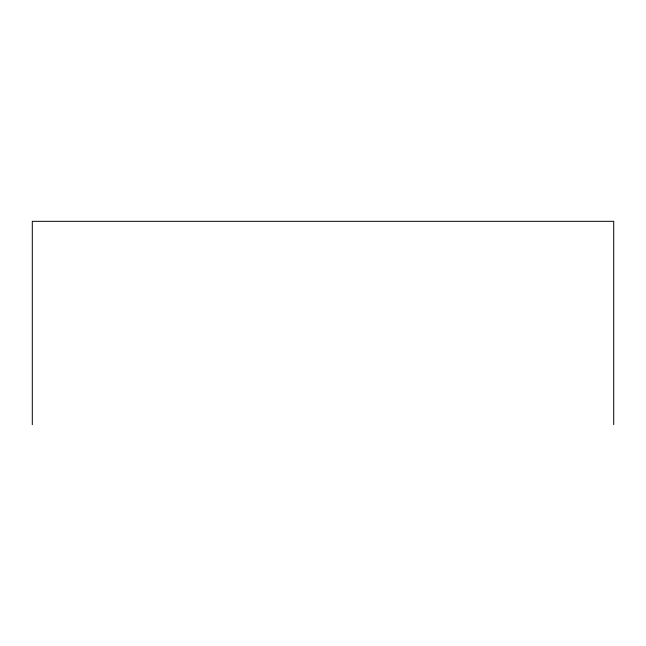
<?xml version="1.0" encoding="UTF-8"?>
<svg xmlns="http://www.w3.org/2000/svg" width="646" height="646" viewBox="0 0 646 646"><rect width="100%" height="100%" fill="white"/><g stroke="black" fill="none" stroke-linecap="round" stroke-linejoin="round"><path stroke-width="0.97" d="M613.7 424.672L613.7 221.328L32.3 221.328L32.3 424.672"/></g></svg>
